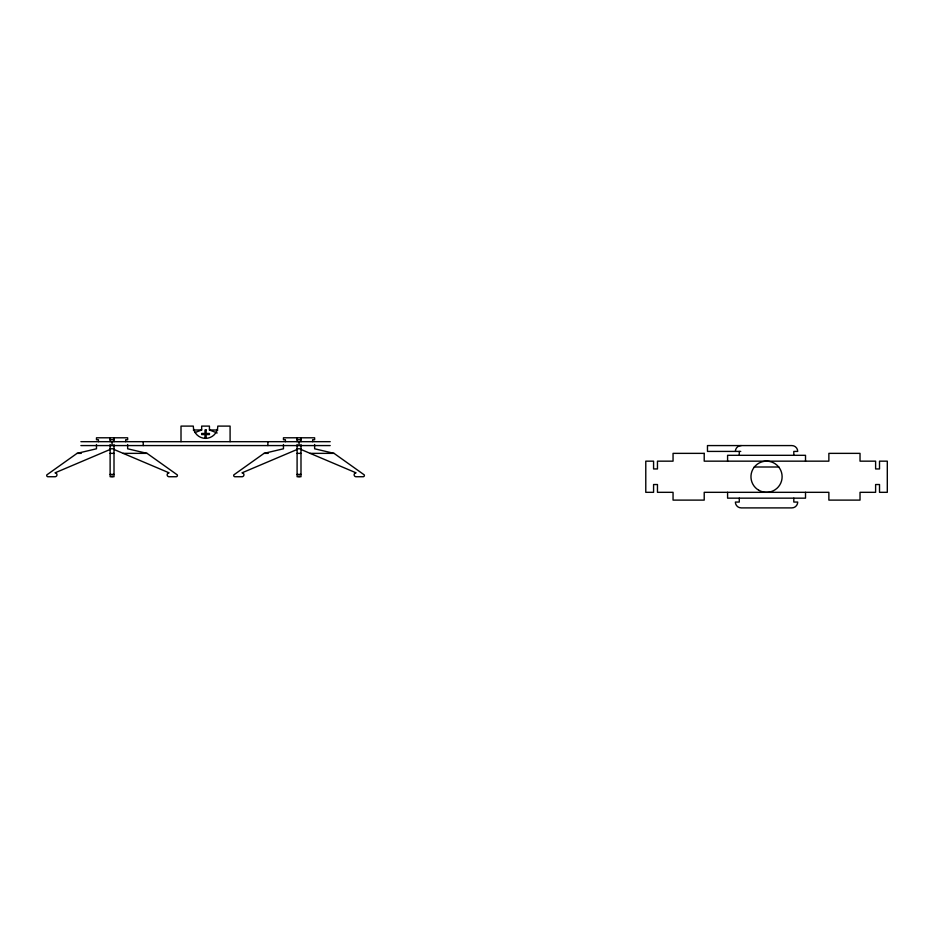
<?xml version="1.0" encoding="UTF-8"?>
<svg xmlns="http://www.w3.org/2000/svg" width="934" height="934" viewBox="0 0 934 934"><rect width="100%" height="100%" fill="white"/><g stroke="black" fill="none" stroke-linecap="round" stroke-linejoin="round"><path stroke-width="1.4" d="M96.482 444.526L96.482 448.787L77.055 453.364L46.863 474.857A1.261 1.261 0 0 0 47.961 476.737L55.024 476.737A1.95 1.95 0 0 0 56.974 474.787A1.95 1.95 0 0 0 55.024 472.837L110.119 449.476M283.457 444.526L283.457 448.787L264.042 453.364L233.85 474.857A1.261 1.261 0 0 0 234.936 476.737L241.999 476.737A1.95 1.95 0 0 0 243.949 474.787A1.95 1.95 0 0 0 241.999 472.837L297.094 449.476M195.206 432.477L201.662 429.99L201.662 426.102L209.45 426.102L209.45 429.99L217.19 432.979M193.28 429.99L201.662 429.99M209.45 429.99L217.82 430.037M110.119 439.727L114.006 439.727M297.094 439.727L300.993 439.727M80.896 441.677L330.204 441.677M80.896 445.576L330.204 445.576M110.119 448.787L114.006 448.787M297.094 448.787L300.993 448.787M740.755 451.414L707.47 451.414L707.47 445.576L791.857 445.576A5.838 5.838 0 0 1 797.706 451.414L793.807 451.414L793.807 455.313M77.055 453.364L81.27 453.364M110.119 453.364L114.006 453.364M123.195 453.364L147.058 453.364L177.25 474.857A1.261 1.261 0 0 1 176.164 476.737L169.101 476.737A1.95 1.95 0 0 1 167.151 474.787A1.95 1.95 0 0 1 169.101 472.837L114.006 449.476M264.042 453.364L268.256 453.364M297.094 453.364L300.993 453.364M310.17 453.364L334.045 453.364L364.237 474.857A1.261 1.261 0 0 1 363.151 476.737L356.076 476.737A1.95 1.95 0 0 1 354.138 474.787A1.95 1.95 0 0 1 356.076 472.837L300.993 449.476M754.217 467L778.863 467M110.119 474.39L114.006 474.39M297.094 474.39L300.993 474.39M334.045 453.364L314.63 448.787L314.63 444.526M147.058 453.364L127.643 448.787L127.643 444.526M805.517 461.162L805.517 455.313L727.586 455.313L727.586 461.162M805.517 492.323L805.517 498.161L727.586 498.161L727.586 492.323M793.807 498.161L793.807 502.06L797.706 502.06A5.838 5.838 0 0 1 791.857 507.898L741.222 507.898A5.838 5.838 0 0 1 735.373 502.06L739.273 502.06L739.273 498.161M739.273 451.414L739.273 455.313M312.68 441.677L312.68 439.727L314.63 439.727L314.63 437.789L283.457 437.789L283.457 439.727L285.407 439.727L285.407 441.677M300.993 437.789L300.993 441.677M300.993 444.526L300.993 476.737L297.094 476.737L297.094 444.526M299.043 441.677L299.043 445.576M299.043 475.768L299.043 476.737M297.094 437.789L297.094 441.677M267.883 441.677L267.883 445.576M230.091 441.677L230.091 426.102L217.82 426.102A12.27 12.27 0 0 1 205.55 438.361A12.27 12.27 0 0 1 193.28 426.102L181.009 426.102L181.009 441.677M143.229 441.677L143.229 445.576M125.693 441.677L125.693 439.727L127.643 439.727L127.643 437.789L96.482 437.789L96.482 439.727L98.432 439.727L98.432 441.677M114.006 437.789L114.006 441.677M114.006 444.526L114.006 476.737L110.119 476.737L110.119 444.526M112.057 441.677L112.057 445.576M112.057 475.768L112.057 476.737M110.119 437.789L110.119 441.677M735.373 451.414A5.838 5.838 0 0 1 741.222 445.576M206.157 429.99L204.99 429.99L204.99 433.458L201.662 433.458L201.662 434.567L204.99 434.567L204.99 437.953L206.157 437.953L206.157 434.567L209.45 434.567L209.45 433.458L206.157 433.458L206.157 429.99M704.213 453.364L673.052 453.364L673.052 461.162L657.466 461.162L657.466 468.95L653.578 468.95L653.578 461.162L645.779 461.162L645.779 492.323L653.578 492.323L653.578 484.524L657.466 484.524L657.466 492.323L673.052 492.323L673.052 500.11L704.213 500.11L704.213 492.323L828.867 492.323L828.867 500.11L860.027 500.11L860.027 492.323L875.613 492.323L875.613 484.524L879.513 484.524L879.513 492.323L887.3 492.323L887.3 461.162L879.513 461.162L879.513 468.95L875.613 468.95L875.613 461.162L860.027 461.162L860.027 453.364L828.867 453.364L828.867 461.162L704.213 461.162L704.213 453.364M758.747 490.233A15.586 15.586 0 0 0 782.12 476.737A15.586 15.586 0 0 0 758.747 463.241A15.586 15.586 0 0 0 758.747 490.233"/></g></svg>
